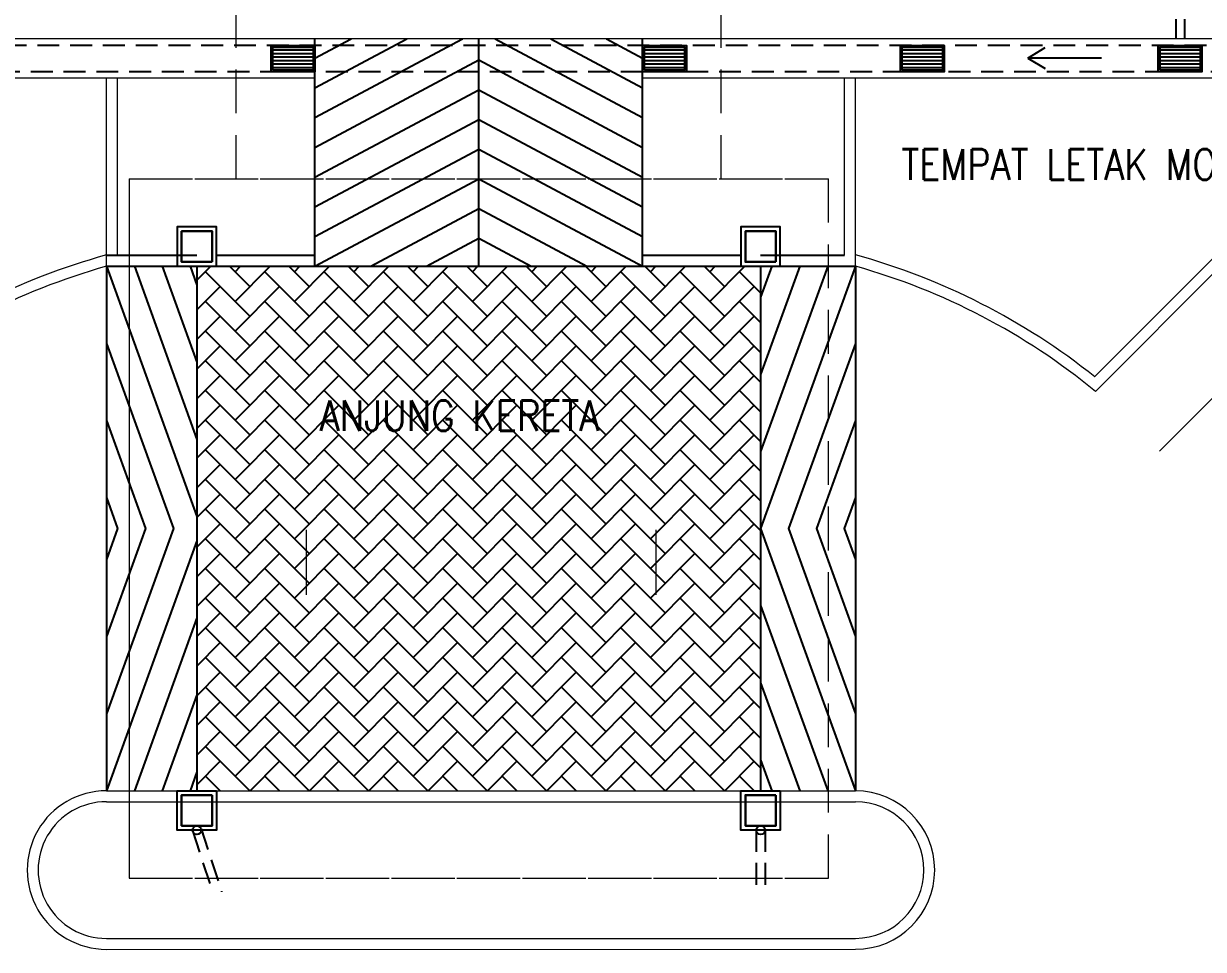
# Model space of a CAD drawing. Header units: inches. Extents: x -86493719 to 430035, y 21644 to 1519532.
# Drawn here: x 48401 to 61900, y 37540 to 48130 of the extents above; entities that cross this region are included whole.
import ezdxf
from ezdxf.enums import TextEntityAlignment as Align

# ---------------------------------------------------------------- set-up
doc = ezdxf.new("R2010")
doc.units = ezdxf.units.IN
doc.header["$MEASUREMENT"] = 0
doc.linetypes.add('DASHED2', pattern=[0.375, 0.25, -0.125])
doc.linetypes.add('HIDDEN', pattern=[0.375, 0.25, -0.125])
for name, color, linetype in [('carpark', 8, 'Continuous'), ('DOWNPIPE', 8, 'Continuous'), ('drain', 8, 'Continuous'), ('kerb', 8, 'Continuous'), ('MSGRATING', 8, 'Continuous'), ('tiles', 8, 'Continuous')]:
    doc.layers.add(name, color=color, linetype=linetype)
for name, color, linetype, lineweight in [('COLUMN', 8, 'Continuous', 30), ('dim', 8, 'Continuous', 20), ('LW', 8, 'Continuous', 20), ('ROOF', 8, 'Continuous', 20), ('t3', 8, 'Continuous', 25)]:
    doc.layers.add(name, color=color, linetype=linetype, lineweight=lineweight)
doc.styles.add('LAILA', font='romans.shx', dxfattribs={"width": 0.85})

# ---------------------------------------------------------------- blocks, each defined once
blk = doc.blocks.new('ARR')
at = {"layer": 'drain'}
for p, q in [((-2150569, -694434), (-2150768, -694314)), ((-2151413, -694434), (-2150569, -694434)), ((-2150569, -694434), (-2150768, -694553))]:
    blk.add_line(p, q, dxfattribs=at)

msp = doc.modelspace()

# ---------------------------------------------------------------- hatches: boundary and pattern name
at = {"layer": 'tiles'}
h = msp.add_hatch(dxfattribs=at)
h.set_pattern_fill('AR-HBONE', color=256, scale=60, style=0, double=1)
h.set_pattern_definition([(45, (645469.3, -1816719.16), (1e-13, 339.411255), [720, -240]), (135, (645639, -1816549.45), (1e-13, 339.411255), [720, -240])])
h.paths.add_polyline_path([(56834, 45354), (56834, 39354), (50384, 39354), (50384, 45354)])

# ---------------------------------------------------------------- linework, layer by layer
at = {"layer": 'carpark', "linetype": 'Continuous', "lineweight": 0}
msp.add_line((61397, 43239), (62811, 44654), dxfattribs=at)
at = {"layer": 'COLUMN'}
for points in [[(50559, 45404), (50559, 45754), (50209, 45754), (50209, 45404)], [(50559, 45404), (50559, 45754), (50209, 45754), (50209, 45404)], [(57009, 45404), (57009, 45754), (56659, 45754), (56659, 45404)], [(50559, 39304), (50559, 38954), (50209, 38954), (50209, 39304)], [(50559, 39304), (50559, 38954), (50209, 38954), (50209, 39304)], [(57009, 39304), (57009, 38954), (56659, 38954), (56659, 39304)], [(57009, 39304), (57009, 38954), (56659, 38954), (56659, 39304)]]:
    msp.add_lwpolyline(points, close=True, dxfattribs=at)
at = {"layer": 'dim'}
for p, q in [((51634, 42339), (51634, 41594)), ((55634, 42339), (55634, 41594)), ((55634, 42339), (55634, 41594))]:
    msp.add_line(p, q, dxfattribs=at)
at = {"layer": 'DOWNPIPE', "linetype": 'HIDDEN', "ltscale": 1000}
for p, q in [((61584, 49304), (61584, 47954)), ((61684, 49304), (61684, 47954)), ((50337, 38888), (50561, 38197)), ((50432, 38919), (50667, 38197)), ((56784, 38904), (56784, 38197)), ((56884, 38904), (56884, 38197))]:
    msp.add_line(p, q, dxfattribs=at)
at = {"layer": 'DOWNPIPE'}
for centre in [(50384, 38904), (56834, 38904)]:
    msp.add_circle(centre, 50, dxfattribs=at)
at = {"layer": 'drain', "linetype": 'DASHED2', "ltscale": 1000}
for points in [[(48284, 84029), (59359, 84029), (59359, 81529), (63359, 81529), (63359, 66079), (61359, 66079), (61359, 63104), (64859, 63104), (64859, 54579), (63359, 54579), (63359, 47579), (38409, 47579), (38409, 58029)], [(48284, 83729), (59059, 83729), (59059, 81229), (63059, 81229), (63059, 66379), (61059, 66379), (61059, 62804), (64559, 62804), (64559, 54879), (63059, 54879), (63059, 47879), (38709, 47879), (38709, 57729)]]:
    msp.add_lwpolyline(points, dxfattribs=at)
at = {"layer": 'kerb'}
for p, q in [((51734, 45354), (51734, 47954)), ((55484, 45354), (55484, 47954)), ((49349, 45479), (50384, 45479)), ((50609, 45479), (51734, 45479)), ((55484, 45479), (56609, 45479)), ((56834, 45479), (57795, 45479)), ((49349, 45354), (56384, 45354)), ((56384, 45354), (57920, 45354)), ((56384, 45354), (57920, 45354))]:
    msp.add_line(p, q, dxfattribs=at)
at = {"layer": 'kerb', "linetype": 'Continuous', "lineweight": 0}
for p, q in [((60656, 44089), (62103, 45537)), ((60665, 43921), (62103, 45361)), ((49349, 39354), (57920, 39354)), ((49349, 39229), (57920, 39229)), ((49349, 37665), (57920, 37666)), ((49349, 37540), (57920, 37541))]:
    msp.add_line(p, q, dxfattribs=at)
at = {"layer": 'kerb'}
for points in [[(50609, 45354), (50609, 45804), (50159, 45804), (50159, 45354)], [(50609, 45354), (50609, 45804), (50159, 45804), (50159, 45354)], [(57059, 45354), (57059, 45804), (56609, 45804), (56609, 45354)], [(57059, 45354), (57059, 45804), (56609, 45804), (56609, 45354)], [(50609, 39354), (50609, 38904), (50159, 38904), (50159, 39354)], [(50609, 39354), (50609, 38904), (50159, 38904), (50159, 39354)], [(57059, 39354), (57059, 38904), (56609, 38904), (56609, 39354)], [(57059, 39354), (57059, 38904), (56609, 38904), (56609, 39354)]]:
    msp.add_lwpolyline(points, close=True, dxfattribs=at)
at = {"layer": 'kerb', "linetype": 'Continuous', "lineweight": 0}
for centre, radius, start, end in [((51370, 38131), 7625, 105.374, 128.6073), ((55899, 38131), 7625, 51.3972, 74.6325), ((51370, 38131), 7500, 105.6301, 129.4607), ((55899, 38131), 7500, 50.5438, 74.3699), ((49349, 38447), 907, 90.0124, 270.0124), ((57920, 38447), 906, 270.0124, 90.0124), ((49349, 38447), 782, 90.0124, 270.0124), ((57920, 38447), 781, 270.0124, 90.0124)]:
    msp.add_arc(centre, radius, start, end, dxfattribs=at)
at = {"layer": 'LW'}
for p, q in [((51734, 47954), (38784, 47954)), ((62984, 47954), (51734, 47954)), ((49349, 45354), (49349, 47504)), ((49474, 45479), (49474, 47504)), ((63434, 47504), (55484, 47504)), ((57795, 45479), (57795, 47504)), ((57920, 45354), (57920, 47504))]:
    msp.add_line(p, q, dxfattribs=at)
msp.add_lwpolyline([(51734, 47504), (38334, 47504), (38334, 58104)], dxfattribs=at)
at = {"layer": 'MSGRATING'}
for p, q in [((51254, 47829), (51714, 47829)), ((51254, 47789), (51714, 47789)), ((55504, 47829), (55964, 47829)), ((55504, 47789), (55964, 47789)), ((58454, 47829), (58914, 47829)), ((58454, 47789), (58914, 47789)), ((61404, 47829), (61864, 47829)), ((61404, 47789), (61864, 47789)), ((51254, 47749), (51714, 47749)), ((51254, 47709), (51714, 47709)), ((51254, 47669), (51714, 47669)), ((55504, 47749), (55964, 47749)), ((55504, 47709), (55964, 47709)), ((55504, 47669), (55964, 47669)), ((58454, 47749), (58914, 47749)), ((58454, 47709), (58914, 47709)), ((58454, 47669), (58914, 47669)), ((61404, 47749), (61864, 47749)), ((61404, 47709), (61864, 47709)), ((61404, 47669), (61864, 47669)), ((51254, 47629), (51714, 47629)), ((55504, 47629), (55964, 47629)), ((58454, 47629), (58914, 47629)), ((61404, 47629), (61864, 47629))]:
    msp.add_line(p, q, dxfattribs=at)
for points in [[(51234, 47579), (51234, 47879), (51734, 47879), (51734, 47579)], [(51254, 47599), (51254, 47859), (51714, 47859), (51714, 47599)], [(55484, 47579), (55484, 47879), (55984, 47879), (55984, 47579)], [(55504, 47599), (55504, 47859), (55964, 47859), (55964, 47599)], [(58434, 47579), (58434, 47879), (58934, 47879), (58934, 47579)], [(58454, 47599), (58454, 47859), (58914, 47859), (58914, 47599)], [(61384, 47579), (61384, 47879), (61884, 47879), (61884, 47579)], [(61404, 47599), (61404, 47859), (61864, 47859), (61864, 47599)]]:
    msp.add_lwpolyline(points, close=True, dxfattribs=at)
at = {"layer": 'ROOF', "linetype": 'DASHED2', "ltscale": 2000}
for p, q in [((50834, 46354), (50834, 48704)), ((56384, 46354), (56384, 48704)), ((49609, 46354), (49609, 38354)), ((49609, 46354), (57609, 46354)), ((49834, 46354), (57384, 46354)), ((57609, 38354), (57609, 46354)), ((49609, 45995), (49609, 38354)), ((57609, 38354), (57609, 45995)), ((49609, 38354), (57609, 38354)), ((49834, 38354), (57384, 38354))]:
    msp.add_line(p, q, dxfattribs=at)
at = {"layer": 'tiles'}
for p, q in [((53609, 45354), (53609, 47954)), ((49349, 45354), (49349, 39354)), ((50384, 45354), (50384, 39354)), ((56834, 45354), (56834, 39354)), ((57920, 45354), (57920, 39354))]:
    msp.add_line(p, q, dxfattribs=at)
for points in [[(51734, 47054), (53422, 47954)], [(51734, 47394), (52784, 47954)], [(51734, 47734), (52147, 47954)], [(53797, 47954), (55484, 47054)], [(54434, 47954), (55484, 47394)], [(55072, 47954), (55484, 47734)], [(51734, 46714), (53609, 47714), (55484, 46714)], [(51734, 46374), (53609, 47374), (55484, 46374)], [(51734, 46034), (53609, 47034), (55484, 46034)], [(51734, 45694), (53609, 46694), (55484, 45694)], [(51734, 45354), (53609, 46354), (55484, 45354)], [(52372, 45354), (53609, 46014), (54847, 45354)], [(53009, 45354), (53609, 45674), (54209, 45354)], [(49349, 45354), (50384, 42492)], [(49668, 45354), (50384, 43374)], [(49987, 45354), (50384, 44255)], [(50306, 45354), (50384, 45137)], [(56963, 45354), (56834, 44999)], [(57282, 45354), (56834, 44117)], [(57601, 45354), (56834, 43235)], [(57920, 45354), (56834, 42354), (57920, 39354)], [(49349, 44472), (50115, 42354), (49349, 40235)], [(57920, 44472), (57153, 42354), (57920, 40235)], [(49349, 43590), (49796, 42354), (49349, 41117)], [(57920, 43590), (57472, 42354), (57920, 41117)], [(49349, 42708), (49477, 42354), (49349, 41999)], [(57920, 42708), (57791, 42354), (57920, 41999)], [(50384, 42215), (49349, 39354)], [(56834, 41472), (57601, 39354)], [(50384, 41334), (49668, 39354)], [(56834, 40590), (57282, 39354)], [(50384, 40452), (49987, 39354)], [(56834, 39708), (56963, 39354)], [(50384, 39570), (50306, 39354)]]:
    msp.add_lwpolyline(points, dxfattribs=at)

# ---------------------------------------------------------------- block references
at = {"layer": 'drain', "rotation": 180}
msp.add_blockref('ARR', (-2090677, -646698), dxfattribs=at)

# ---------------------------------------------------------------- texts
at = {"layer": 't3', "style": 'LAILA', "width": 0.85}
for s, p in [('TEMPAT LETAK MOTOSIKAL', (58446, 46694)), ('ANJUNG KERETA', (51789, 43820))]:
    msp.add_text(s, height=350, dxfattribs=at).set_placement(p, align=Align.TOP_LEFT)

doc.saveas('drawing.dxf')
